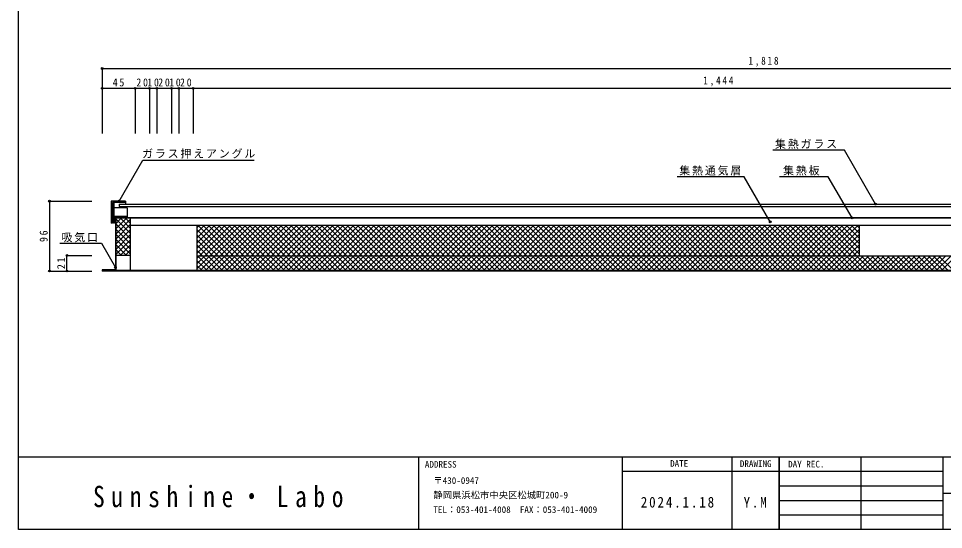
# Model space of a CAD drawing. Units: millimetres at full size, sheet at 1:5. Extents: x -1005 to 1015, y -704 to 701.
# Drawn here: x -1005 to 266, y -704 to -1 of the extents above; entities that cross this region are included whole.
import ezdxf
from ezdxf.enums import TextEntityAlignment as Align

# ---------------------------------------------------------------- set-up
doc = ezdxf.new("R2010")
doc.units = ezdxf.units.MM
doc.header["$LTSCALE"] = 5
doc.header["$PDMODE"] = 32
doc.header["$PDSIZE"] = 2.5
for name, color, linetype in [('0-0', 4, 'Continuous'), ('0-1', 4, 'Continuous'), ('0-2', 4, 'Continuous'), ('F-0', 2, 'Continuous')]:
    doc.layers.add(name, color=color, linetype=linetype)
doc.styles.add('ＭＳ ゴシック', font='')
doc.styles.add('ＭＳ 明朝', font='')
doc.styles.get('ＭＳ ゴシック').set_extended_font_data('MS Gothic')
doc.styles.get('ＭＳ 明朝').set_extended_font_data('MS Mincho')

msp = doc.modelspace()

# ---------------------------------------------------------------- linework, layer by layer
at = {"layer": '0-0', "color": 7}
for p, q in [((-877.577, -252.443), (-877.577, -282.443)), ((-857.577, -252.443), (-877.577, -252.443)), ((-857.577, -252.443), (-857.577, -256.343)), ((-875.577, -254.443), (-875.577, -282.443)), ((-857.577, -254.443), (-875.577, -254.443)), ((-855.577, -261.443), (-873.577, -261.443)), ((-866.577, -256.343), (-769.577, -256.343)), ((-859.577, -256.343), (905.423, -256.343)), ((-859.577, -259.543), (905.423, -259.543)), ((-857.577, -259.543), (-857.577, -261.443)), ((-855.577, -261.443), (-855.577, -275.443)), ((-855.577, -273.443), (-873.577, -273.443)), ((-769.577, -275.443), (-873.577, -275.443)), ((-873.077, -275.943), (-873.077, -282.443)), ((-871.577, -275.943), (-873.077, -275.943)), ((-871.577, -275.943), (-871.577, -326.943)), ((-769.577, -275.943), (-871.077, -275.943)), ((-871.077, -275.943), (-871.077, -326.943)), ((912.423, -275.443), (-859.577, -275.443)), ((909.923, -275.943), (-859.577, -275.943)), ((-851.077, -275.943), (-851.077, -326.943)), ((-875.577, -282.443), (-877.577, -282.443)), ((889.923, -285.943), (-851.077, -285.943)), ((-759.577, -285.943), (-759.577, -347.943)), ((150.423, -285.943), (150.423, -327.943)), ((354.423, -327.943), (-759.577, -327.943)), ((-889.577, -346.943), (-889.577, -348.443)), ((-889.577, -346.943), (-889.577, -348.443)), ((-871.077, -346.943), (-889.577, -346.943)), ((-871.077, -347.443), (-889.577, -347.443)), ((-764.577, -347.943), (-889.577, -347.943)), ((-844.577, -348.443), (-889.577, -348.443)), ((-871.077, -346.943), (-871.077, -347.943)), ((-844.577, -347.943), (-859.577, -347.943)), ((-844.577, -348.443), (-859.577, -348.443)), ((204.423, -347.943), (-844.577, -347.943)), ((354.423, -348.443), (-844.577, -348.443)), ((604.423, -347.943), (204.423, -347.943))]:
    msp.add_line(p, q, dxfattribs=at)
at = {"layer": '0-0'}
for p, q in [((-871.077, -290.496), (-856.524, -275.943)), ((-871.077, -283.425), (-863.595, -275.943)), ((-871.077, -276.354), (-870.666, -275.943)), ((-851.077, -296.592), (-871.077, -276.592)), ((-871.077, -297.567), (-851.077, -277.567)), ((-851.077, -289.521), (-864.655, -275.943)), ((-851.077, -282.45), (-857.584, -275.943)), ((-851.077, -303.663), (-871.077, -283.663)), ((-871.077, -304.638), (-851.077, -284.638)), ((-851.077, -310.734), (-871.077, -290.734)), ((-871.077, -311.709), (-851.077, -291.709)), ((-759.577, -289.015), (-756.504, -285.943)), ((-759.577, -296.087), (-749.433, -285.943)), ((-759.577, -303.158), (-742.362, -285.943)), ((-759.577, -310.229), (-735.291, -285.943)), ((-759.577, -317.3), (-728.22, -285.943)), ((-759.577, -324.371), (-721.149, -285.943)), ((-759.577, -331.442), (-714.078, -285.943)), ((-759.577, -338.513), (-707.007, -285.943)), ((-759.577, -345.584), (-699.936, -285.943)), ((-759.577, -291.418), (-703.053, -347.943)), ((-757.982, -285.943), (-695.982, -347.943)), ((-754.865, -347.943), (-692.865, -285.943)), ((-750.911, -285.943), (-688.911, -347.943)), ((-747.794, -347.943), (-685.794, -285.943)), ((-743.84, -285.943), (-681.84, -347.943)), ((-740.722, -347.943), (-678.722, -285.943)), ((-736.769, -285.943), (-674.769, -347.943)), ((-733.651, -347.943), (-671.651, -285.943)), ((-729.698, -285.943), (-667.698, -347.943)), ((-726.58, -347.943), (-664.58, -285.943)), ((-722.627, -285.943), (-660.627, -347.943)), ((-719.509, -347.943), (-657.509, -285.943)), ((-715.555, -285.943), (-653.555, -347.943)), ((-712.438, -347.943), (-650.438, -285.943)), ((-708.484, -285.943), (-646.484, -347.943)), ((-705.367, -347.943), (-643.367, -285.943)), ((-701.413, -285.943), (-639.413, -347.943)), ((-698.296, -347.943), (-636.296, -285.943)), ((-694.342, -285.943), (-632.342, -347.943)), ((-691.225, -347.943), (-629.225, -285.943)), ((-687.271, -285.943), (-625.271, -347.943)), ((-684.154, -347.943), (-622.154, -285.943)), ((-680.2, -285.943), (-618.2, -347.943)), ((-677.083, -347.943), (-615.083, -285.943)), ((-673.129, -285.943), (-611.129, -347.943)), ((-670.012, -347.943), (-608.012, -285.943)), ((-666.058, -285.943), (-604.058, -347.943)), ((-662.941, -347.943), (-600.941, -285.943)), ((-658.987, -285.943), (-596.987, -347.943)), ((-655.87, -347.943), (-593.87, -285.943)), ((-651.916, -285.943), (-589.916, -347.943)), ((-648.799, -347.943), (-586.799, -285.943)), ((-644.845, -285.943), (-582.845, -347.943)), ((-641.728, -347.943), (-579.728, -285.943)), ((-637.774, -285.943), (-575.774, -347.943)), ((-634.656, -347.943), (-572.656, -285.943)), ((-630.703, -285.943), (-568.703, -347.943)), ((-627.585, -347.943), (-565.585, -285.943)), ((-623.632, -285.943), (-561.632, -347.943)), ((-620.514, -347.943), (-558.514, -285.943)), ((-616.56, -285.943), (-554.56, -347.943)), ((-613.443, -347.943), (-551.443, -285.943)), ((-609.489, -285.943), (-547.489, -347.943)), ((-606.372, -347.943), (-544.372, -285.943)), ((-602.418, -285.943), (-540.418, -347.943)), ((-599.301, -347.943), (-537.301, -285.943)), ((-595.347, -285.943), (-533.347, -347.943)), ((-592.23, -347.943), (-530.23, -285.943)), ((-588.276, -285.943), (-526.276, -347.943)), ((-585.159, -347.943), (-523.159, -285.943)), ((-581.205, -285.943), (-519.205, -347.943)), ((-578.088, -347.943), (-516.088, -285.943)), ((-574.134, -285.943), (-512.134, -347.943)), ((-571.017, -347.943), (-509.017, -285.943)), ((-567.063, -285.943), (-505.063, -347.943)), ((-563.946, -347.943), (-501.946, -285.943)), ((-559.992, -285.943), (-497.992, -347.943)), ((-556.875, -347.943), (-494.875, -285.943)), ((-552.921, -285.943), (-490.921, -347.943)), ((-549.804, -347.943), (-487.804, -285.943)), ((-545.85, -285.943), (-483.85, -347.943)), ((-542.733, -347.943), (-480.733, -285.943)), ((-538.779, -285.943), (-476.779, -347.943)), ((-535.662, -347.943), (-473.662, -285.943)), ((-531.708, -285.943), (-469.708, -347.943)), ((-528.59, -347.943), (-466.59, -285.943)), ((-524.637, -285.943), (-462.637, -347.943)), ((-521.519, -347.943), (-459.519, -285.943)), ((-517.566, -285.943), (-455.566, -347.943)), ((-514.448, -347.943), (-452.448, -285.943)), ((-510.494, -285.943), (-448.494, -347.943)), ((-507.377, -347.943), (-445.377, -285.943)), ((-503.423, -285.943), (-441.423, -347.943)), ((-500.306, -347.943), (-438.306, -285.943)), ((-496.352, -285.943), (-434.352, -347.943)), ((-493.235, -347.943), (-431.235, -285.943)), ((-489.281, -285.943), (-427.281, -347.943)), ((-486.164, -347.943), (-424.164, -285.943)), ((-482.21, -285.943), (-420.21, -347.943)), ((-479.093, -347.943), (-417.093, -285.943)), ((-475.139, -285.943), (-413.139, -347.943)), ((-472.022, -347.943), (-410.022, -285.943)), ((-468.068, -285.943), (-406.068, -347.943)), ((-464.951, -347.943), (-402.951, -285.943)), ((-460.997, -285.943), (-398.997, -347.943)), ((-457.88, -347.943), (-395.88, -285.943)), ((-453.926, -285.943), (-391.926, -347.943)), ((-450.809, -347.943), (-388.809, -285.943)), ((-446.855, -285.943), (-384.855, -347.943)), ((-443.738, -347.943), (-381.738, -285.943)), ((-439.784, -285.943), (-377.784, -347.943)), ((-436.667, -347.943), (-374.667, -285.943)), ((-432.713, -285.943), (-370.713, -347.943)), ((-429.596, -347.943), (-367.596, -285.943)), ((-425.642, -285.943), (-363.642, -347.943)), ((-422.524, -347.943), (-360.524, -285.943)), ((-418.571, -285.943), (-356.571, -347.943)), ((-415.453, -347.943), (-353.453, -285.943)), ((-411.5, -285.943), (-349.5, -347.943)), ((-408.382, -347.943), (-346.382, -285.943)), ((-404.428, -285.943), (-342.428, -347.943)), ((-401.311, -347.943), (-339.311, -285.943)), ((-397.357, -285.943), (-335.357, -347.943)), ((-394.24, -347.943), (-332.24, -285.943)), ((-390.286, -285.943), (-328.286, -347.943)), ((-387.169, -347.943), (-325.169, -285.943)), ((-383.215, -285.943), (-321.215, -347.943)), ((-380.098, -347.943), (-318.098, -285.943)), ((-376.144, -285.943), (-314.144, -347.943)), ((-373.027, -347.943), (-311.027, -285.943)), ((-369.073, -285.943), (-307.073, -347.943)), ((-365.956, -347.943), (-303.956, -285.943)), ((-362.002, -285.943), (-300.002, -347.943)), ((-358.885, -347.943), (-296.885, -285.943)), ((-354.931, -285.943), (-292.931, -347.943)), ((-351.814, -347.943), (-289.814, -285.943)), ((-347.86, -285.943), (-285.86, -347.943)), ((-344.743, -347.943), (-282.743, -285.943)), ((-340.789, -285.943), (-278.789, -347.943)), ((-337.672, -347.943), (-275.672, -285.943)), ((-333.718, -285.943), (-271.718, -347.943)), ((-330.601, -347.943), (-268.601, -285.943)), ((-326.647, -285.943), (-264.647, -347.943)), ((-323.529, -347.943), (-261.529, -285.943)), ((-319.576, -285.943), (-257.576, -347.943)), ((-316.458, -347.943), (-254.458, -285.943)), ((-312.505, -285.943), (-250.505, -347.943)), ((-309.387, -347.943), (-247.387, -285.943)), ((-305.434, -285.943), (-243.434, -347.943)), ((-302.316, -347.943), (-240.316, -285.943)), ((-298.362, -285.943), (-236.362, -347.943)), ((-295.245, -347.943), (-233.245, -285.943)), ((-291.291, -285.943), (-229.291, -347.943)), ((-288.174, -347.943), (-226.174, -285.943)), ((-284.22, -285.943), (-222.22, -347.943)), ((-281.103, -347.943), (-219.103, -285.943)), ((-277.149, -285.943), (-215.149, -347.943)), ((-274.032, -347.943), (-212.032, -285.943)), ((-270.078, -285.943), (-208.078, -347.943)), ((-266.961, -347.943), (-204.961, -285.943)), ((-263.007, -285.943), (-201.007, -347.943)), ((-259.89, -347.943), (-197.89, -285.943)), ((-255.936, -285.943), (-193.936, -347.943)), ((-252.819, -347.943), (-190.819, -285.943)), ((-248.865, -285.943), (-186.865, -347.943)), ((-245.748, -347.943), (-183.748, -285.943)), ((-241.794, -285.943), (-179.794, -347.943)), ((-238.677, -347.943), (-176.677, -285.943)), ((-234.723, -285.943), (-172.723, -347.943)), ((-231.606, -347.943), (-169.606, -285.943)), ((-227.652, -285.943), (-165.652, -347.943)), ((-224.535, -347.943), (-162.535, -285.943)), ((-220.581, -285.943), (-158.581, -347.943)), ((-217.463, -347.943), (-155.463, -285.943)), ((-213.51, -285.943), (-151.51, -347.943)), ((-210.392, -347.943), (-148.392, -285.943)), ((-206.439, -285.943), (-144.439, -347.943)), ((-203.321, -347.943), (-141.321, -285.943)), ((-199.367, -285.943), (-137.367, -347.943)), ((-196.25, -347.943), (-134.25, -285.943)), ((-192.296, -285.943), (-130.296, -347.943)), ((-189.179, -347.943), (-127.179, -285.943)), ((-185.225, -285.943), (-123.225, -347.943)), ((-182.108, -347.943), (-120.108, -285.943)), ((-178.154, -285.943), (-116.154, -347.943)), ((-175.037, -347.943), (-113.037, -285.943)), ((-171.083, -285.943), (-109.083, -347.943)), ((-167.966, -347.943), (-105.966, -285.943)), ((-164.012, -285.943), (-102.012, -347.943)), ((-160.895, -347.943), (-98.895, -285.943)), ((-156.941, -285.943), (-94.941, -347.943)), ((-153.824, -347.943), (-91.824, -285.943)), ((-149.87, -285.943), (-87.87, -347.943)), ((-146.753, -347.943), (-84.753, -285.943)), ((-142.799, -285.943), (-80.799, -347.943)), ((-139.682, -347.943), (-77.682, -285.943)), ((-135.728, -285.943), (-73.728, -347.943)), ((-132.611, -347.943), (-70.611, -285.943)), ((-128.657, -285.943), (-66.657, -347.943)), ((-125.54, -347.943), (-63.54, -285.943)), ((-121.586, -285.943), (-59.586, -347.943)), ((-118.469, -347.943), (-56.469, -285.943)), ((-114.515, -285.943), (-52.515, -347.943)), ((-111.397, -347.943), (-49.397, -285.943)), ((-107.444, -285.943), (-45.444, -347.943)), ((-104.326, -347.943), (-42.326, -285.943)), ((-100.373, -285.943), (-38.373, -347.943)), ((-97.255, -347.943), (-35.255, -285.943)), ((-93.301, -285.943), (-31.301, -347.943)), ((-90.184, -347.943), (-28.184, -285.943)), ((-86.23, -285.943), (-24.23, -347.943)), ((-83.113, -347.943), (-21.113, -285.943)), ((-79.159, -285.943), (-17.159, -347.943)), ((-76.042, -347.943), (-14.042, -285.943)), ((-72.088, -285.943), (-10.088, -347.943)), ((-68.971, -347.943), (-6.971, -285.943)), ((-65.017, -285.943), (-3.017, -347.943)), ((-61.9, -347.943), (0.1, -285.943)), ((-57.946, -285.943), (4.054, -347.943)), ((-54.829, -347.943), (7.171, -285.943)), ((-50.875, -285.943), (11.125, -347.943)), ((-47.758, -347.943), (14.242, -285.943)), ((-43.804, -285.943), (18.196, -347.943)), ((-40.687, -347.943), (21.313, -285.943)), ((-36.733, -285.943), (25.267, -347.943)), ((-33.616, -347.943), (28.384, -285.943)), ((-29.662, -285.943), (32.338, -347.943)), ((-26.545, -347.943), (35.455, -285.943)), ((-22.591, -285.943), (39.409, -347.943)), ((-19.474, -347.943), (42.526, -285.943)), ((-15.52, -285.943), (46.48, -347.943)), ((-12.403, -347.943), (49.597, -285.943)), ((-8.449, -285.943), (53.551, -347.943)), ((-5.331, -347.943), (56.669, -285.943)), ((-1.378, -285.943), (60.622, -347.943)), ((1.74, -347.943), (63.74, -285.943)), ((5.693, -285.943), (67.693, -347.943)), ((8.811, -347.943), (70.811, -285.943)), ((12.765, -285.943), (74.765, -347.943)), ((15.882, -347.943), (77.882, -285.943)), ((19.836, -285.943), (81.836, -347.943)), ((22.953, -347.943), (84.953, -285.943)), ((26.907, -285.943), (88.907, -347.943)), ((30.024, -347.943), (92.024, -285.943)), ((33.978, -285.943), (95.978, -347.943)), ((37.095, -347.943), (99.095, -285.943)), ((41.049, -285.943), (103.049, -347.943)), ((44.166, -347.943), (106.166, -285.943)), ((48.12, -285.943), (110.12, -347.943)), ((51.237, -347.943), (113.237, -285.943)), ((55.191, -285.943), (117.191, -347.943)), ((58.308, -347.943), (120.308, -285.943)), ((62.262, -285.943), (124.262, -347.943)), ((65.379, -347.943), (127.379, -285.943)), ((69.333, -285.943), (131.333, -347.943)), ((72.45, -347.943), (134.45, -285.943)), ((76.404, -285.943), (138.404, -347.943)), ((79.521, -347.943), (141.521, -285.943)), ((83.475, -285.943), (145.475, -347.943)), ((86.592, -347.943), (148.592, -285.943)), ((90.546, -285.943), (152.546, -347.943)), ((93.664, -347.943), (150.423, -291.183)), ((97.617, -285.943), (159.617, -347.943)), ((104.688, -285.943), (166.688, -347.943)), ((111.759, -285.943), (150.423, -324.606)), ((118.831, -285.943), (150.423, -317.535)), ((125.902, -285.943), (150.423, -310.464)), ((132.973, -285.943), (150.423, -303.393)), ((140.044, -285.943), (150.423, -296.322)), ((147.115, -285.943), (150.423, -289.251)), ((150.257, -285.943), (150.423, -286.108)), ((-851.077, -317.805), (-871.077, -297.805)), ((-871.077, -318.78), (-851.077, -298.78)), ((-851.077, -324.876), (-871.077, -304.876)), ((-759.577, -298.489), (-710.124, -347.943)), ((100.735, -347.943), (150.423, -298.254)), ((-871.077, -325.851), (-851.077, -305.851)), ((-856.082, -326.943), (-871.077, -311.947)), ((-865.097, -326.943), (-851.077, -312.922)), ((-759.577, -305.561), (-717.195, -347.943)), ((-759.577, -312.632), (-724.266, -347.943)), ((107.806, -347.943), (150.423, -305.325)), ((114.877, -347.943), (150.423, -312.396)), ((-871.577, -326.943), (-871.577, -346.943)), ((-863.153, -326.943), (-871.077, -319.018)), ((-870.224, -326.943), (-871.077, -326.089)), ((-871.077, -326.943), (-871.077, -346.943)), ((-858.026, -326.943), (-851.077, -319.993)), ((-851.077, -326.943), (-851.077, -347.943)), ((-759.577, -319.703), (-731.337, -347.943)), ((-759.577, -326.774), (-738.408, -347.943)), ((121.948, -347.943), (150.423, -319.467)), ((129.019, -347.943), (150.423, -326.539)), ((136.09, -347.943), (156.09, -327.943)), ((143.161, -347.943), (163.161, -327.943)), ((150.232, -347.943), (170.232, -327.943)), ((153.759, -327.943), (173.759, -347.943)), ((157.303, -347.943), (177.303, -327.943)), ((160.831, -327.943), (180.831, -347.943)), ((164.374, -347.943), (184.374, -327.943)), ((167.902, -327.943), (187.902, -347.943)), ((171.445, -347.943), (191.445, -327.943)), ((174.973, -327.943), (194.973, -347.943)), ((178.516, -347.943), (198.516, -327.943)), ((182.044, -327.943), (202.044, -347.943)), ((185.587, -347.943), (205.587, -327.943)), ((189.115, -327.943), (209.115, -347.943)), ((192.658, -347.943), (212.658, -327.943)), ((196.186, -327.943), (216.186, -347.943)), ((199.73, -347.943), (219.73, -327.943)), ((203.257, -327.943), (223.257, -347.943)), ((206.801, -347.943), (226.801, -327.943)), ((210.328, -327.943), (230.328, -347.943)), ((213.872, -347.943), (233.872, -327.943)), ((217.399, -327.943), (237.399, -347.943)), ((220.943, -347.943), (240.943, -327.943)), ((224.47, -327.943), (244.47, -347.943)), ((228.014, -347.943), (248.014, -327.943)), ((231.541, -327.943), (251.541, -347.943)), ((235.085, -347.943), (255.085, -327.943)), ((238.612, -327.943), (258.612, -347.943)), ((242.156, -347.943), (262.156, -327.943)), ((245.683, -327.943), (265.683, -347.943)), ((249.227, -347.943), (269.227, -327.943)), ((252.754, -327.943), (272.754, -347.943)), ((256.298, -347.943), (276.298, -327.943)), ((259.826, -327.943), (279.826, -347.943)), ((263.369, -347.943), (283.369, -327.943)), ((-759.577, -333.845), (-745.479, -347.943)), ((-759.577, -340.916), (-752.55, -347.943))]:
    msp.add_line(p, q, dxfattribs=at)
at = {"layer": '0-0', "color": 7}
for points in [[(-873.577, -254.443), (-873.577, -282.443), (-873.077, -282.443)], [(-866.577, -256.343), (-866.577, -259.543), (-769.577, -259.543)]]:
    msp.add_lwpolyline(points, dxfattribs=at)
at = {"layer": '0-1'}
for p, q in [((130.302, -182.332), (31.971, -182.332)), ((173.045, -256.366), (130.302, -182.332)), ((-7.571, -218.851), (-99.551, -218.851)), ((28.239, -280.875), (-7.571, -218.851)), ((107.98, -218.851), (40.86, -218.851)), ((140.666, -275.466), (107.98, -218.851)), ((-947.988, -310.359), (-890.8, -310.359)), ((-890.8, -310.359), (-871.577, -343.654))]:
    msp.add_line(p, q, dxfattribs=at)
msp.add_lwpolyline([(-866.433, -252.443), (-833.881, -196.061), (-680.712, -196.061)], dxfattribs=at)
at = {"layer": '0-1', "color": 5}
for p in [(-866.433, -252.443), (173.045, -256.366), (140.666, -275.466), (28.239, -280.875), (-871.577, -343.654)]:
    msp.add_point(p, dxfattribs=at)
at = {"layer": '0-2'}
for p, q in [((-889.577, -70.14), (928.423, -70.14)), ((-889.577, -70.14), (-889.577, -159.601)), ((-889.577, -97.294), (-844.577, -97.294)), ((-889.577, -97.294), (-889.577, -159.601)), ((-844.577, -97.294), (-844.577, -159.601)), ((-844.577, -97.294), (-824.577, -97.294)), ((-824.577, -97.294), (-824.577, -159.601)), ((-824.577, -97.294), (-814.577, -97.294)), ((-814.577, -97.294), (-814.577, -159.601)), ((-814.577, -97.294), (-794.577, -97.294)), ((-794.577, -97.294), (-794.577, -159.601)), ((-794.577, -97.294), (-784.577, -97.294)), ((-784.577, -97.294), (-784.577, -159.601)), ((-784.577, -97.294), (-764.577, -97.294)), ((-764.577, -97.294), (-764.577, -159.601)), ((-764.577, -97.294), (679.423, -97.294)), ((-764.577, -97.294), (-764.577, -159.601)), ((-962.022, -252.443), (-962.022, -348.443)), ((-962.022, -252.443), (-904.088, -252.443)), ((-938.084, -348.443), (-938.084, -326.943)), ((-938.084, -326.943), (-904.088, -326.943)), ((-962.022, -348.443), (-904.088, -348.443)), ((-938.084, -348.443), (-904.088, -348.443))]:
    msp.add_line(p, q, dxfattribs=at)
at = {"layer": '0-2', "color": 7}
msp.add_line((-851.077, -326.943), (-871.577, -326.943), dxfattribs=at)
at = {"layer": '0-2', "color": 5}
for p in [(-889.577, -70.14), (-889.577, -97.294), (-844.577, -97.294), (-824.577, -97.294), (-814.577, -97.294), (-794.577, -97.294), (-784.577, -97.294), (-764.577, -97.294), (-962.022, -252.443), (-938.084, -326.943), (-962.022, -348.443), (-938.084, -348.443)]:
    msp.add_point(p, dxfattribs=at)
at = {"layer": 'F-0', "color": 5}
for p, q in [((-1004.702, -603.794), (1015.298, -603.794)), ((1015.298, -703.794), (-1004.702, -703.794))]:
    msp.add_line(p, q, dxfattribs=at)
at = {"layer": 'F-0'}
for p, q in [((-454.702, -703.794), (-454.702, -603.794)), ((-454.702, -703.794), (-454.702, -603.794)), ((-174.702, -703.794), (-174.702, -603.794)), ((-174.702, -703.794), (-174.702, -603.794)), ((-24.702, -603.794), (-24.702, -703.794)), ((40.298, -703.794), (40.298, -603.794)), ((265.298, -603.794), (265.298, -703.794)), ((-174.702, -623.794), (40.298, -623.794)), ((40.298, -623.794), (265.298, -623.794)), ((40.298, -643.794), (265.298, -643.794)), ((265.298, -653.794), (1015.298, -653.794)), ((40.298, -663.794), (265.298, -663.794)), ((40.298, -683.794), (265.298, -683.794))]:
    msp.add_line(p, q, dxfattribs=at)
at = {"layer": 'F-0', "color": 7}
for p, q in [((40.298, -603.794), (40.298, -703.794)), ((152.798, -603.794), (152.798, -703.794))]:
    msp.add_line(p, q, dxfattribs=at)
at = {"layer": 'F-0', "color": 5}
msp.add_lwpolyline([(-1004.702, -703.794), (-1004.702, 701.206), (1015.298, 701.206)], dxfattribs=at)

# ---------------------------------------------------------------- texts
at = {"layer": '0-1', "color": 7, "char_height": 11, "attachment_point": 7, "style": 'ＭＳ ゴシック'}
for s, insert in [('\\T1.17;集熱ガラス', (34.82, -180.562)), ('\\T1.17;ガラス押えアングル', (-834.805, -193.787)), ('\\T1.17;集熱通気層', (-96.8, -217.265)), ('\\T1.17;集熱板', (45.856, -217.112)), ('\\T1.17;吸気口', (-945.598, -309.003))]:
    msp.add_mtext(s, dxfattribs=dict(at, insert=insert))
at = {"layer": '0-2', "color": 7, "char_height": 11, "attachment_point": 7, "style": 'ＭＳ ゴシック'}
for s, insert in [('\\T1.38;\\W0.85;1,818', (-1.827, -67.64)), ('\\T1.36;\\W0.9;45', (-875.202, -94.794)), ('\\T1.36;\\W0.9;20', (-842.702, -94.794)), ('\\T1.36;\\W0.9;10', (-827.702, -94.794)), ('\\T1.36;\\W0.9;20', (-812.702, -94.794)), ('\\T1.36;\\W0.9;10', (-797.702, -94.794)), ('\\T1.36;\\W0.9;20', (-782.702, -94.794)), ('\\T1.38;\\W0.85;1,444', (-63.827, -94.794))]:
    msp.add_mtext(s, dxfattribs=dict(at, insert=insert))
at = {"layer": '0-2', "color": 7, "char_height": 11, "attachment_point": 7, "rotation": 90, "style": 'ＭＳ ゴシック'}
for s, insert in [('\\T1.36;\\W0.9;96', (-964.522, -308.568)), ('\\T1.36;\\W0.9;21', (-940.627, -345.82))]:
    msp.add_mtext(s, dxfattribs=dict(at, insert=insert))
at = {"layer": 'F-0', "color": 4, "style": 'ＭＳ ゴシック'}
for s, p in [('ADDRESS', (-446.314, -621.551)), ('DATE', (-109.365, -620.358)), ('DRAWING', (-13.547, -620.633)), ('DAY REC.', (52.798, -621.294)), ('〒430-0947', (-434.702, -643.794)), ('静岡県浜松市中央区松城町200-9', (-434.702, -663.794)), ('TEL：053-401-4008  FAX：053-401-4009', (-434.702, -683.794))]:
    msp.add_text(s, height=9.164, dxfattribs=at).set_placement(p, align=Align.BOTTOM_LEFT)
at = {"layer": 'F-0', "insert": (-902.187, -673.634), "char_height": 29.33, "attachment_point": 7, "style": 'ＭＳ 明朝'}
msp.add_mtext('\\T1.58;\\W0.8;Sunshine・Labo', dxfattribs=at)
at = {"layer": 'F-0', "color": 7, "char_height": 14.66, "attachment_point": 7, "style": 'ＭＳ ゴシック'}
for s, insert in [('\\T1.28;\\W0.9;2024.1.18', (-149.702, -673.794)), ('\\T1.27;\\W0.9;Y.M', (-8.452, -673.794))]:
    msp.add_mtext(s, dxfattribs=dict(at, insert=insert))

doc.saveas('drawing.dxf')
